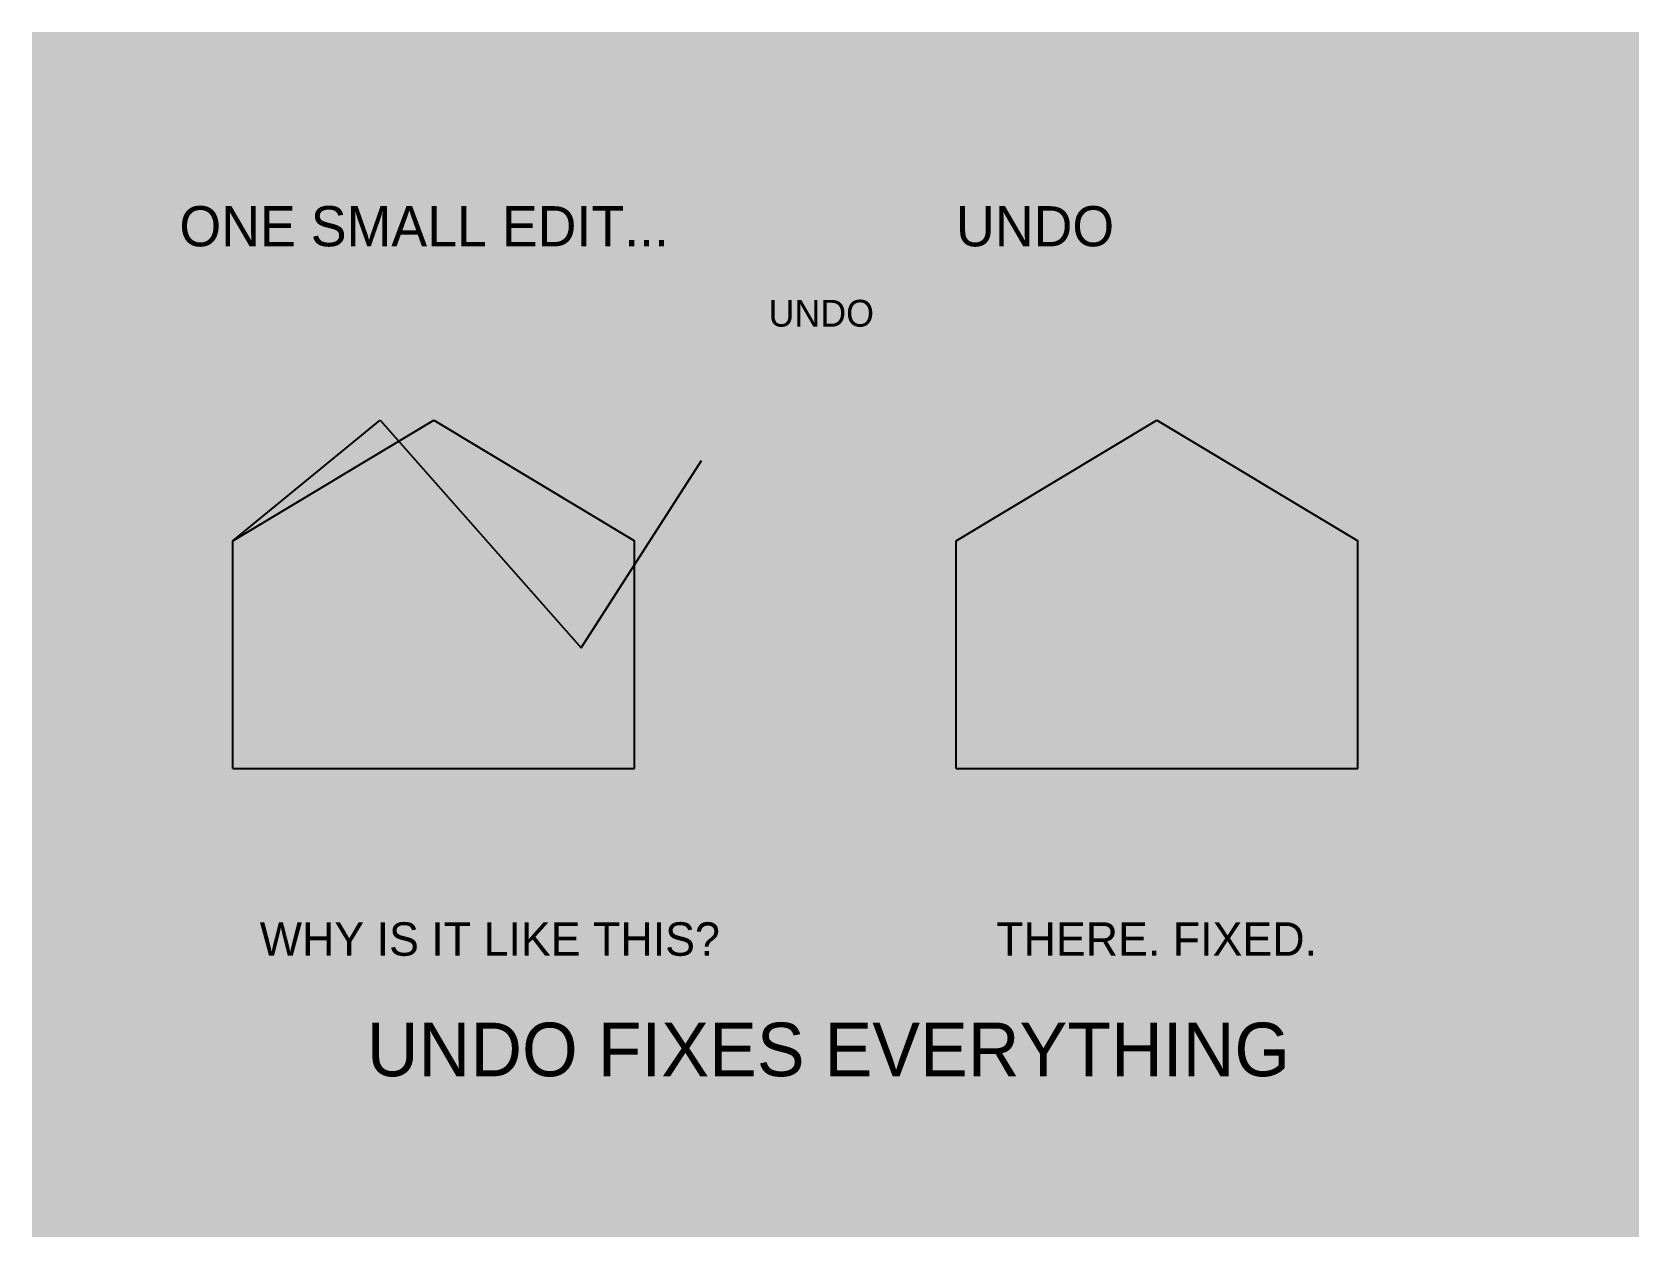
# Model space of a CAD drawing. Extents: x 0 to 120, y 0 to 90.
import ezdxf

# ---------------------------------------------------------------- set-up
doc = ezdxf.new("R2010")
doc.units = 0

msp = doc.modelspace()

# ---------------------------------------------------------------- linework, layer by layer
at = {"layer": '', "color": 0}
for p, q in [((15, 52), (30, 61)), ((15, 52), (26, 61)), ((26, 61), (41, 44)), ((30, 61), (45, 52)), ((69, 52), (84, 61)), ((84, 61), (99, 52)), ((41, 44), (50, 58)), ((15, 35), (15, 52)), ((45, 35), (45, 52)), ((69, 35), (69, 52)), ((99, 35), (99, 52)), ((15, 35), (45, 35)), ((69, 35), (99, 35))]:
    msp.add_line(p, q, dxfattribs=at)
for points in [[(0, 0), (120, 0), (0, 90), (120, 90)], [(5, 5), (115, 5), (5, 85), (115, 85)], [(6, 6), (114, 6), (6, 84), (114, 84)], [(53, 67), (66, 67), (53, 72), (66, 72)], [(9, 28), (57, 28), (9, 65), (57, 65)], [(63, 28), (111, 28), (63, 65), (111, 65)], [(38, 35), (49, 29), (38, 56), (49, 53)], [(18, 45), (23, 45), (18, 50), (23, 50)], [(36, 45), (41, 45), (36, 50), (41, 50)], [(72, 45), (77, 45), (72, 50), (77, 50)], [(90, 45), (95, 45), (90, 50), (95, 50)], [(25, 35), (33, 35), (25, 45), (33, 45)], [(79, 35), (87, 35), (79, 45), (87, 45)]]:
    msp.add_solid(points, dxfattribs=at)

# ---------------------------------------------------------------- texts
for s, height, p in [('ONE SMALL EDIT...', 3, (11, 74)), ('UNDO', 3, (69, 74)), ('UNDO', 2, (55, 68)), ('WHY IS IT LIKE THIS?', 2.5, (17, 21)), ('THERE. FIXED.', 2.5, (72, 21)), ('UNDO FIXES EVERYTHING', 4, (25, 12))]:
    msp.add_text(s, height=height, dxfattribs=at).set_placement(p)

doc.saveas('drawing.dxf')
